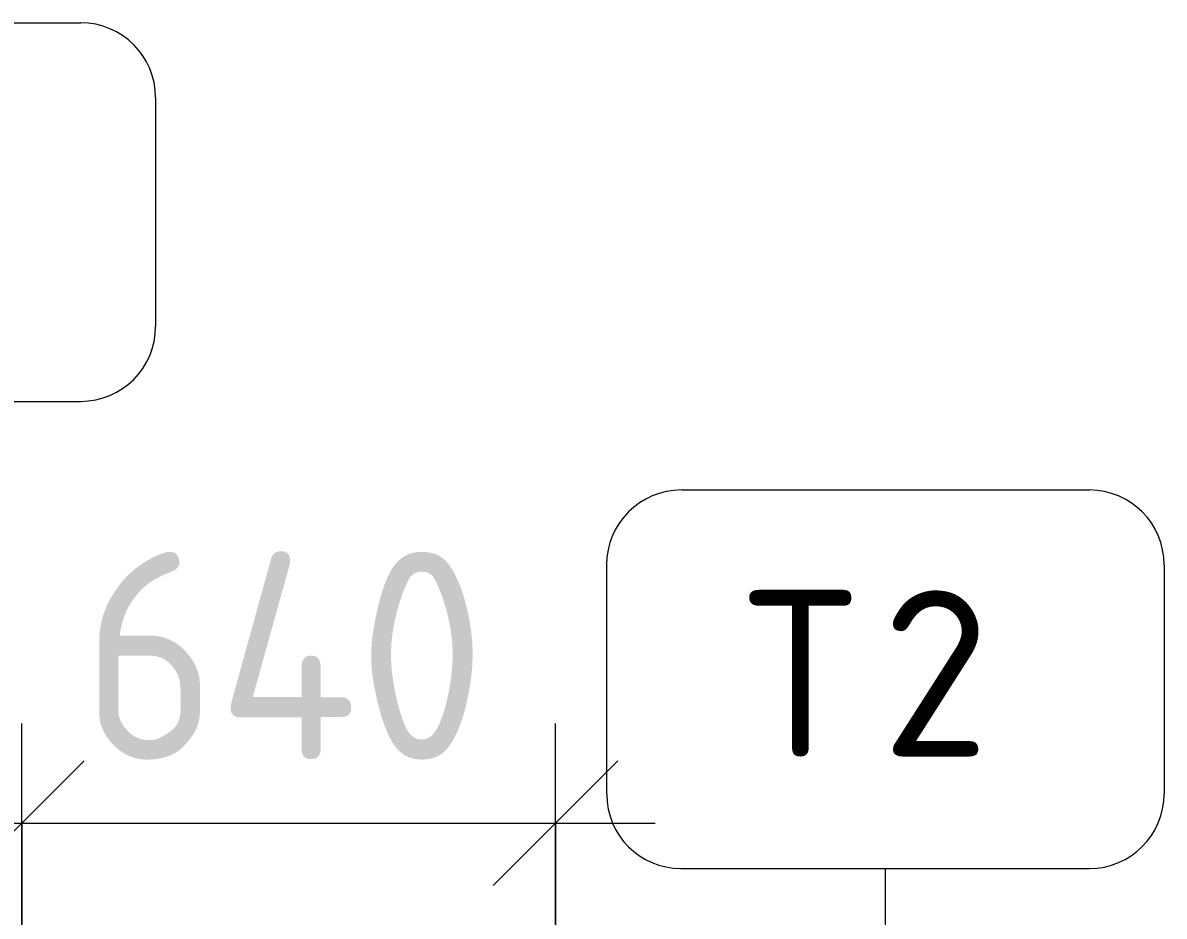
# Model space of a CAD drawing. Header units: millimetres. Extents: x 35092 to 251863, y -8553 to 29549.
# Drawn here: x 48140 to 49513, y 27427 to 28502 of the extents above; entities that cross this region are included whole.
import ezdxf

# ---------------------------------------------------------------- set-up
doc = ezdxf.new("R2010")
doc.units = ezdxf.units.MM
for name, color, linetype, lineweight in [('A-ANNO-DIMS', 7, 'Continuous', 9), ('A-ANNO-DIMS-100', 7, 'Continuous', 9), ('I-FURN-IDEN', 7, 'Continuous', 9)]:
    doc.layers.add(name, color=color, linetype=linetype, lineweight=lineweight)
doc.styles.add('GOST Common', font='GOST_Common.ttf', dxfattribs={"height": 200})
doc.styles.add('ISOCPEUR', font='isocpeur.ttf', dxfattribs={"width": 0.9, "height": 250})
doc.dimstyles.new('ISO-2_5_0_9К_БОЛЬШОЙ', dxfattribs={"dimscale": 304.8, "dimtxt": 248.995294, "dimasz": 0.492126, "dimexe": 0.393701, "dimexo": 0.984252, "dimgap": 0, "dimtad": 1, "dimdec": 0, "dimrnd": 10, "dimzin": 0, "dimdsep": 46, "dimtxsty": 'ISOCPEUR', "dimblk1": 'OBLIQUE', "dimblk2": 'OBLIQUE', "dimsah": 1, "dimcen": 0.09, "dimdle": 0.393701, "dimazin": 0, "dimtfac": 1, "dimtdec": 4, "dimtix": 1, "dimtmove": 0, "dimatfit": 3, "dimfxl": 1, "dimtvp": 1, "dimtolj": 1, "dimtzin": 0, "dimarcsym": 2})

# ---------------------------------------------------------------- blocks, each defined once
blk = doc.blocks.new('Марка_Мебель - В прямоуг_Balcon_Марка-25523697-План расстановки мебели и оборудования 2 этажа в осях 12-23')
at = {"layer": 'I-FURN-IDEN'}
for p, q in [((-2.455, 2.278), (2.455, 2.278)), ((-3.355, 1.378), (-3.355, -1.384)), ((3.355, 1.378), (3.355, -1.378)), ((-2.461, -2.278), (2.455, -2.278))]:
    blk.add_line(p, q, dxfattribs=at)
for centre, radius, start, end in [((-2.455, 1.378), 0.9, 90, 180), ((2.455, 1.378), 0.9, 0, 90), ((-2.461, -1.384), 0.893, 180, 270), ((2.455, -1.378), 0.9, 270, 0)]:
    blk.add_arc(centre, radius, start, end, dxfattribs=at)
blk = doc.blocks.new('DIMBLOCK63-План расстановки мебели и оборудования 2 этажа в осях 12-23')
at = {"layer": 'A-ANNO-DIMS-100'}
for p, q in [((48139, 27159.5), (48139, 27658.8)), ((48781, 27170), (48781, 27658.8)), ((48019, 27538.8), (48901, 27538.8)), ((48139, 27538.8), (48139, 27159.5)), ((48781, 27538.8), (48781, 27170))]:
    blk.add_line(p, q, dxfattribs=at)
at = {"layer": 'A-ANNO-DIMS-100', "lineweight": 20}
for p, q in [((48139, 27538.8), (48214, 27613.8)), ((48781, 27538.8), (48856, 27613.8)), ((48139, 27538.8), (48064, 27463.8)), ((48781, 27538.8), (48706, 27463.8))]:
    blk.add_line(p, q, dxfattribs=at)
at = {"layer": 'A-ANNO-DIMS-100', "color": 0, "insert": (48211, 27865.4), "char_height": 250, "width": 597.589, "attachment_point": 1, "line_spacing_factor": 1.149209, "style": 'ISOCPEUR'}
blk.add_mtext('640', dxfattribs=at)
blk = doc.blocks.new('_Oblique')
at = {"color": 0, "linetype": 'ByBlock', "lineweight": -2}
blk.add_line((-0.5, -0.5), (0.5, 0.5), dxfattribs=at)

msp = doc.modelspace()

# ---------------------------------------------------------------- linework, layer by layer
at = {"layer": 'I-FURN-IDEN'}
msp.add_line((49178, 26628.7), (49178, 27484.3), dxfattribs=at)

# ---------------------------------------------------------------- block references
at = {"layer": 'I-FURN-IDEN', "xscale": 99.99999999999993, "yscale": 99.99999999999993, "zscale": 99.99999999999993}
for p in [(47964.3, 28274.4), (49178, 27712.1)]:
    msp.add_blockref('Марка_Мебель - В прямоуг_Balcon_Марка-25523697-План расстановки мебели и оборудования 2 этажа в осях 12-23', p, dxfattribs=at)

# ---------------------------------------------------------------- texts
at = {"layer": 'I-FURN-IDEN', "char_height": 200, "attachment_point": 1, "style": 'GOST Common'}
for s, insert, width in [('\\fGOST Common|b0|i0|c204|p34|;Т', (49008, 27819.1), 200.422), ('\\fGOST Common|b0|i0|c204|p34|;2', (49173.4, 27819.1), 176.371)]:
    msp.add_mtext(s, dxfattribs=dict(at, insert=insert, width=width))

# ---------------------------------------------------------------- dimensions: what is measured, and where the dimension line sits
at = {"layer": 'A-ANNO-DIMS'}
dim = msp.add_linear_dim(base=(48781, 27538.8), p1=(48139, 26859.5), p2=(48781, 26870), dimstyle='ISO-2_5_0_9К_БОЛЬШОЙ', override={"dimpost": '<>', "dimfxl": 642.085904}, dxfattribs=at)
dim.commit()
dim.dimension.update_dxf_attribs({"geometry": 'DIMBLOCK63-План расстановки мебели и оборудования 2 этажа в осях 12-23', "text_midpoint": (48460, 27663.8)})

doc.saveas('drawing.dxf')
